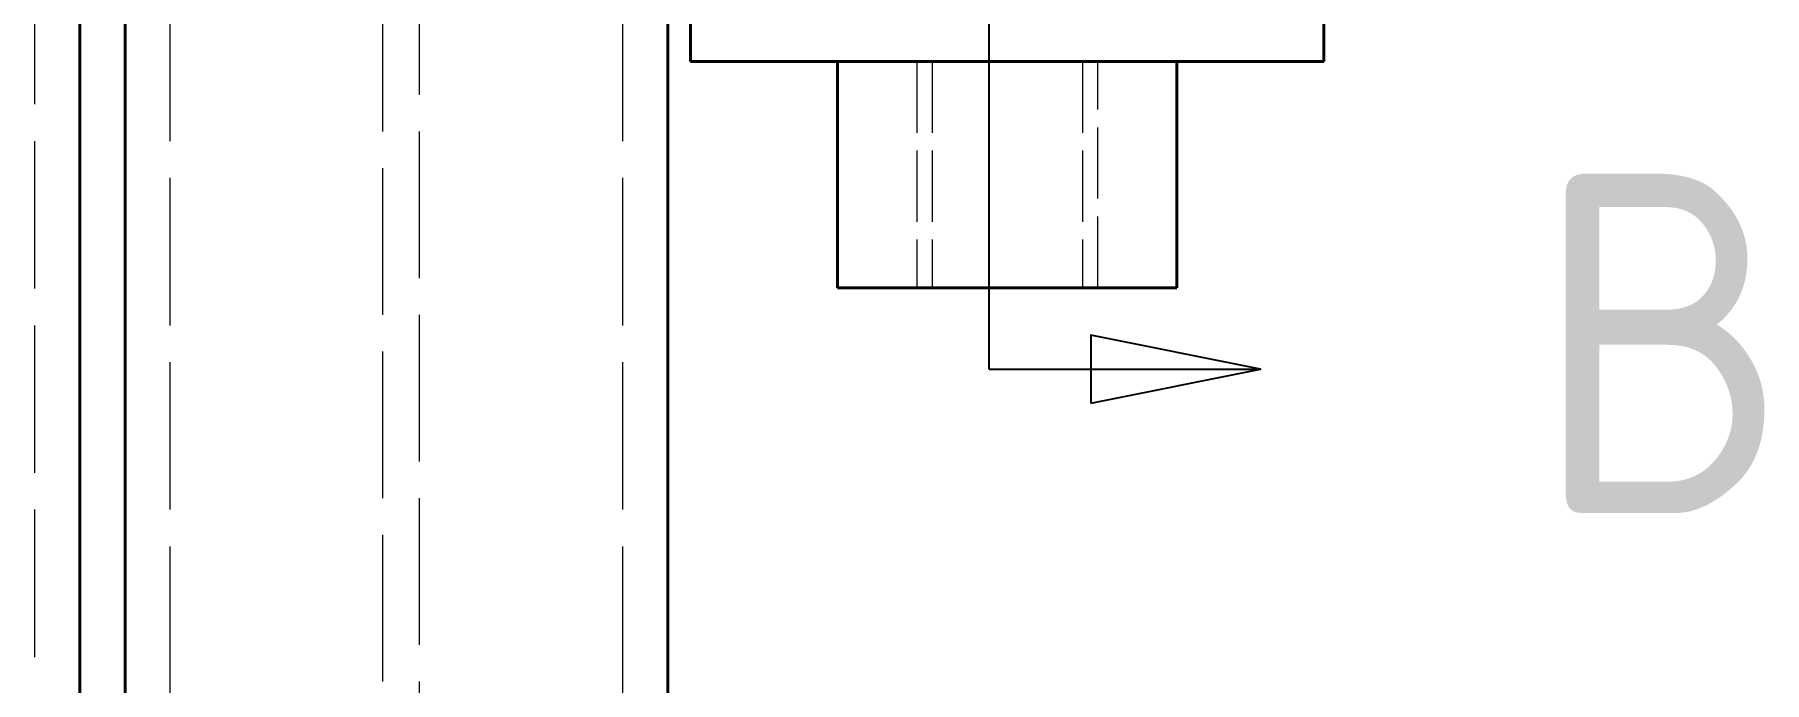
# Model space of a CAD drawing. Header units: millimetres. Extents: x 0 to 2523, y 0 to 1782.
# Drawn here: x 502.7 to 579.2, y 716.6 to 745.3 of the extents above; entities that cross this region are included whole.
import ezdxf

# ---------------------------------------------------------------- set-up
doc = ezdxf.new("R2010")
doc.units = ezdxf.units.MM
doc.header["$LTSCALE"] = 3
for name, pattern in [('CHAIN', [0.3543, 0.2362, -0.0295, 0.0591, -0.0295]), ('DASHED', [0.2067, 0.1654, -0.0413]), ('DOUBLE_DASH_CHAIN', [1.2403, 0.6614, -0.0827, 0.1654, -0.0827, 0.1654, -0.0827])]:
    doc.linetypes.add(name, pattern=pattern)
for name, color, linetype, lineweight in [('가려진 것(ISO)', 2, 'DASHED', 18), ('가시적인 것(ISO)', 3, 'Continuous', 40), ('단면선(ISO)', 7, 'CHAIN', 25)]:
    doc.layers.add(name, color=color, linetype=linetype, lineweight=lineweight)
doc.styles.add('부품번호텍스트_PSTEK_POSCO', font='isocp.shx')

# ---------------------------------------------------------------- blocks, each defined once
blk = doc.blocks.new('2dTransSection1')
at = {"layer": '단면선(ISO)', "linetype": 'DOUBLE_DASH_CHAIN', "ltscale": 5.732075}
blk.add_line((181.637, 243.488), (181.637, 325.427), dxfattribs=at)
at = {"layer": '단면선(ISO)', "linetype": 'Continuous'}
for p, q in [((181.637, 243.488), (181.637, 247.222)), ((185.637, 243.488), (183.137, 243.988)), ((183.137, 243.988), (183.137, 242.988)), ((181.637, 243.488), (183.137, 243.488)), ((183.137, 243.488), (185.637, 243.488)), ((183.137, 242.988), (185.637, 243.488))]:
    blk.add_line(p, q, dxfattribs=at)
at = {"layer": '단면선(ISO)', "linetype": 'Continuous', "flags": 128}
blk.add_lwpolyline([(183.137, 242.988), (185.637, 243.488), (183.137, 243.988), (183.137, 242.988)], dxfattribs=at)
at = {"layer": '단면선(ISO)'}
blk.add_solid([(183.137, 242.988), (185.637, 243.488), (183.137, 243.988), (183.137, 242.988)], dxfattribs=at)
at = {"layer": '단면선(ISO)', "insert": (189.651, 241.371), "char_height": 5, "attachment_point": 7, "style": '부품번호텍스트_PSTEK_POSCO'}
blk.add_mtext('B', dxfattribs=at)

msp = doc.modelspace()

# ---------------------------------------------------------------- linework, layer by layer
at = {"layer": '가려진 것(ISO)', "ltscale": 13.134298}
for p, q in [((502.7116, 1164.0669), (502.7116, 488.0669)), ((508.7116, 488.0669), (508.7116, 1164.0669)), ((528.7116, 488.0669), (528.7116, 1164.0669))]:
    msp.add_line(p, q, dxfattribs=at)
at = {"layer": '가려진 것(ISO)', "ltscale": 13.068692}
for p, q in [((518.1116, 514.0669), (518.1116, 1138.0669)), ((519.7116, 1138.0669), (519.7116, 514.0669))]:
    msp.add_line(p, q, dxfattribs=at)
at = {"layer": '가려진 것(ISO)', "ltscale": 6.348889}
for p, q in [((541.7116, 744.0669), (541.7116, 734.0669)), ((542.3881, 744.0669), (542.3881, 734.0669)), ((549.0351, 744.0669), (549.0351, 734.0669)), ((549.7116, 734.0669), (549.7116, 744.0669))]:
    msp.add_line(p, q, dxfattribs=at)
at = {"layer": '가시적인 것(ISO)'}
for p, q in [((504.7116, 1166.0669), (504.7116, 486.0669)), ((506.7116, 486.0669), (506.7116, 1166.0669)), ((530.7116, 486.0669), (530.7116, 1166.0669)), ((531.7116, 953.0669), (531.7116, 744.0669)), ((559.7116, 953.0669), (559.7116, 744.0669)), ((531.7116, 744.0669), (559.7116, 744.0669)), ((538.2116, 744.0669), (538.2116, 734.0669)), ((553.2116, 744.0669), (553.2116, 734.0669)), ((538.2116, 734.0669), (553.2116, 734.0669))]:
    msp.add_line(p, q, dxfattribs=at)

# ---------------------------------------------------------------- block references
at = {"layer": '단면선(ISO)', "xscale": 3, "yscale": 3, "zscale": 3}
msp.add_blockref('2dTransSection1', (0, 0), dxfattribs=at)

doc.saveas('drawing.dxf')
